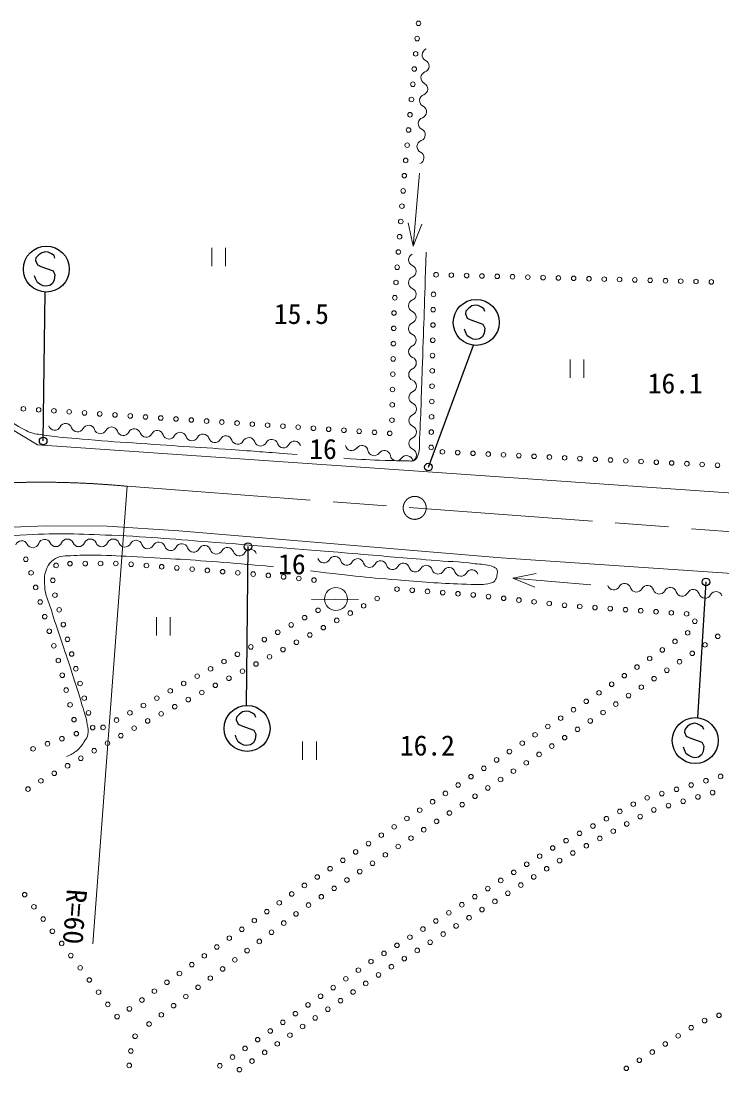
# Model space of a CAD drawing. Units: millimetres, scale not verified. Extents: x 40000 to 680000, y 20000 to 380000.
# Drawn here: x 336590 to 382410, y 259966 to 328642 of the extents above; entities that cross this region are included whole.
import ezdxf
from ezdxf.enums import TextEntityAlignment as Align

# ---------------------------------------------------------------- set-up
doc = ezdxf.new("R2010")
doc.units = ezdxf.units.MM
doc.header["$LTSCALE"] = 1000
doc.linetypes.add('CHAIN', pattern=[18.5, 12, -1.5, 3.5, -1.5])
for name, color, linetype, lineweight in [('M-BMK', 2, 'CHAIN', 13), ('M-STR-HTXT', 7, 'Continuous', 13), ('M-STR-STRC', 7, 'Continuous', 25), ('M-WORK', 1, 'Continuous', 13)]:
    doc.layers.add(name, color=color, linetype=linetype, lineweight=lineweight)
doc.styles.add('ＭＳ ゴシック', font='')
doc.styles.get('ＭＳ ゴシック').set_extended_font_data('MS Gothic')

msp = doc.modelspace()

# ---------------------------------------------------------------- linework, layer by layer
at = {"layer": 'M-BMK'}
msp.add_line((343522, 298241), (407915, 293402), dxfattribs=at)
msp.add_circle((362324, 296828), 750, dxfattribs=at)
msp.add_arc((337903, 238505), 60000, 84.6262, 111.36434, dxfattribs=at)
at = {"layer": 'M-STR-HTXT'}
msp.add_line((343522, 298241), (341275, 268334), dxfattribs=at)
at = {"layer": 'M-STR-STRC'}
for p, q in [((337750, 313365), (337557, 313157)), ((337947, 313504), (337750, 313365)), ((338196, 313555), (337947, 313504)), ((338370, 313530), (338196, 313555)), ((338586, 313421), (338370, 313530)), ((338751, 313310), (338586, 313421)), ((338802, 313142), (338751, 313310)), ((337557, 313157), (337534, 312987)), ((337534, 312987), (337662, 312713)), ((337662, 312713), (337888, 312603)), ((337888, 312603), (338687, 312321)), ((337537, 311825), (337479, 311990)), ((337663, 311558), (337537, 311825)), ((338687, 312321), (338807, 312062)), ((338807, 312062), (338763, 311720)), ((337818, 311448), (337663, 311558)), ((338037, 311335), (337818, 311448)), ((338218, 311310), (338037, 311335)), ((338469, 311353), (338218, 311310)), ((338656, 311497), (338469, 311353)), ((338763, 311720), (338656, 311497)), ((338038, 301200), (338164, 310930)), ((365852, 309882), (365659, 309674)), ((366048, 310021), (365852, 309882)), ((366297, 310072), (366048, 310021)), ((366471, 310047), (366297, 310072)), ((366687, 309938), (366471, 310047)), ((366852, 309827), (366687, 309938)), ((366904, 309659), (366852, 309827)), ((365659, 309674), (365635, 309504)), ((365635, 309504), (365763, 309230)), ((365763, 309230), (365990, 309120)), ((365990, 309120), (366788, 308838)), ((365638, 308342), (365580, 308507)), ((366788, 308838), (366908, 308579)), ((366908, 308579), (366864, 308237)), ((365764, 308075), (365638, 308342)), ((365919, 307965), (365764, 308075)), ((366139, 307852), (365919, 307965)), ((366319, 307827), (366139, 307852)), ((366570, 307870), (366319, 307827)), ((366758, 308014), (366570, 307870)), ((366864, 308237), (366758, 308014)), ((363223, 299495), (366158, 307456)), ((351427, 294302), (351313, 283912)), ((381363, 291989), (380810, 283114)), ((350685, 283143), (350661, 282973)), ((350661, 282973), (350789, 282699)), ((350877, 283351), (350685, 283143)), ((351074, 283490), (350877, 283351)), ((351323, 283540), (351074, 283490)), ((351497, 283516), (351323, 283540)), ((351713, 283407), (351497, 283516)), ((351878, 283295), (351713, 283407)), ((351929, 283128), (351878, 283295)), ((350789, 282699), (351016, 282589)), ((351016, 282589), (351814, 282306)), ((351814, 282306), (351934, 282047)), ((379973, 282351), (379949, 282181)), ((380166, 282559), (379973, 282351)), ((380363, 282699), (380166, 282559)), ((380612, 282749), (380363, 282699)), ((380785, 282724), (380612, 282749)), ((381002, 282616), (380785, 282724)), ((381167, 282504), (381002, 282616)), ((381218, 282337), (381167, 282504)), ((350664, 281810), (350606, 281975)), ((350790, 281544), (350664, 281810)), ((351890, 281706), (351783, 281483)), ((351934, 282047), (351890, 281706)), ((379949, 282181), (380078, 281907)), ((380078, 281907), (380304, 281797)), ((380304, 281797), (381103, 281515)), ((350945, 281434), (350790, 281544)), ((351164, 281321), (350945, 281434)), ((351345, 281296), (351164, 281321)), ((351596, 281339), (351345, 281296)), ((351783, 281483), (351596, 281339)), ((379953, 281019), (379894, 281184)), ((380079, 280752), (379953, 281019)), ((381178, 280915), (381072, 280691)), ((381103, 281515), (381223, 281256)), ((381223, 281256), (381178, 280915)), ((380234, 280642), (380079, 280752)), ((380453, 280529), (380234, 280642)), ((380633, 280504), (380453, 280529)), ((380885, 280547), (380633, 280504)), ((381072, 280691), (380885, 280547))]:
    msp.add_line(p, q, dxfattribs=at)
for centre, radius in [((338244, 312428), 1500), ((366345, 308945), 1500), ((338038, 301200), 250), ((363223, 299495), 250), ((351427, 294302), 250), ((381363, 291989), 250), ((351371, 282413), 1500), ((380659, 281622), 1500)]:
    msp.add_circle(centre, radius, dxfattribs=at)
at = {"layer": 'M-WORK'}
for p, q in [((362640, 318707), (362218, 313922)), ((362218, 313922), (361901, 315456)), ((362218, 313922), (362798, 315377)), ((349061, 313826), (349061, 312626)), ((349961, 312626), (349961, 313826)), ((372485, 306530), (372485, 305330)), ((373385, 305330), (373385, 306530)), ((368729, 292224), (370261, 292549)), ((373842, 291802), (368729, 292224)), ((368729, 292224), (370187, 291652)), ((357175, 290871), (355580, 290847)), ((357175, 290871), (358653, 290847)), ((345446, 289696), (345446, 288496)), ((346346, 288496), (346346, 289696)), ((354998, 281569), (354998, 280369)), ((355898, 280369), (355898, 281569))]:
    msp.add_line(p, q, dxfattribs=at)
for points in [[(337668, 300940), (332355, 304142), (326955, 326500)], [(337668, 300940), (363188, 299190), (389358, 297347), (402340, 296380), (410010, 295958), (413493, 296028), (416800, 296309), (421123, 296853), (428863, 298491), (452154, 304718), (467422, 308834), (474939, 310640), (479349, 311555), (482163, 312024), (484978, 312329), (487581, 312423), (490068, 312423), (492343, 312305), (495063, 312118), (497995, 311578), (501935, 310664), (558809, 296306)], [(295539, 283033), (317284, 291293), (320687, 292497), (325214, 293857), (328709, 294654), (331758, 295170), (335464, 295546), (338255, 295663), (342219, 295640), (346909, 295335), (367983, 293564), (388213, 292192)]]:
    msp.add_lwpolyline(points, dxfattribs=at)
for centre, radius in [((362575, 328492), 150), ((362482, 327496), 150), ((362388, 326500), 150), ((362295, 325505), 150), ((362202, 324509), 150), ((362108, 323513), 150), ((362015, 322518), 150), ((361922, 321522), 150), ((361828, 320527), 150), ((361735, 319531), 150), ((361646, 318535), 150), ((361568, 317538), 150), ((361490, 316541), 150), ((361413, 315544), 150), ((361335, 314547), 150), ((361257, 313550), 150), ((361180, 312553), 150), ((363719, 312060), 150), ((364719, 312034), 150), ((365718, 312008), 150), ((366718, 311982), 150), ((367718, 311956), 150), ((368717, 311930), 150), ((369717, 311904), 150), ((370717, 311878), 150), ((371716, 311852), 150), ((372716, 311826), 150), ((373716, 311800), 150), ((374715, 311774), 150), ((375715, 311748), 150), ((376715, 311723), 150), ((377714, 311697), 150), ((378714, 311671), 150), ((379714, 311645), 150), ((361102, 311556), 150), ((380713, 311619), 150), ((381713, 311593), 150), ((361025, 310559), 150), ((363550, 310779), 150), ((363534, 309779), 150), ((360971, 309561), 150), ((360952, 308561), 150), ((363519, 308779), 150), ((360933, 307561), 150), ((363504, 307780), 150), ((360914, 306561), 150), ((363489, 306780), 150), ((360895, 305562), 150), ((363473, 305780), 150), ((363458, 304780), 150), ((360875, 304562), 150), ((360856, 303562), 150), ((363443, 303780), 150), ((336746, 303302), 150), ((337743, 303235), 150), ((338741, 303169), 150), ((339739, 303102), 150), ((340737, 303035), 150), ((341735, 302968), 150), ((342732, 302902), 150), ((343730, 302835), 150), ((344728, 302768), 150), ((363428, 302780), 150), ((345726, 302701), 150), ((346723, 302634), 150), ((347721, 302568), 150), ((348719, 302501), 150), ((349717, 302434), 150), ((350714, 302367), 150), ((351712, 302301), 150), ((352710, 302234), 150), ((353708, 302167), 150), ((354706, 302100), 150), ((355703, 302033), 150), ((360837, 302562), 150), ((356701, 301967), 150), ((357699, 301900), 150), ((358697, 301833), 150), ((359694, 301766), 150), ((360692, 301700), 150), ((363412, 301780), 150), ((363397, 300780), 150), ((364136, 300488), 150), ((365135, 300439), 150), ((366134, 300391), 150), ((367133, 300342), 150), ((368131, 300294), 150), ((369130, 300245), 150), ((370129, 300196), 150), ((371128, 300148), 150), ((372127, 300099), 150), ((373125, 300051), 150), ((374124, 300002), 150), ((375123, 299954), 150), ((376122, 299905), 150), ((377121, 299856), 150), ((378120, 299808), 150), ((379118, 299759), 150), ((380117, 299711), 150), ((381116, 299662), 150), ((382115, 299613), 150), ((336906, 293468), 150), ((339790, 293184), 150), ((340790, 293188), 150), ((341790, 293192), 150), ((342790, 293195), 150), ((343788, 293145), 150), ((337248, 292585), 150), ((338882, 293068), 150), ((344785, 293064), 150), ((345782, 292983), 150), ((346778, 292903), 150), ((347775, 292822), 150), ((348772, 292742), 150), ((349769, 292661), 150), ((350765, 292580), 150), ((351762, 292500), 150), ((352759, 292416), 150), ((338668, 292091), 150), ((353753, 292315), 150), ((354748, 292213), 150), ((355743, 292112), 150), ((337546, 291630), 150), ((338807, 291125), 150), ((357175, 290871), 750), ((361167, 291519), 150), ((362164, 291443), 150), ((363161, 291367), 150), ((364158, 291292), 150), ((365155, 291216), 150), ((366153, 291140), 150), ((337843, 290675), 150), ((358988, 290429), 150), ((359867, 290906), 150), ((367147, 291031), 150), ((368140, 290918), 150), ((369134, 290805), 150), ((370127, 290691), 150), ((371121, 290578), 150), ((372114, 290465), 150), ((373111, 290382), 150), ((338141, 289721), 150), ((339081, 290163), 150), ((356006, 290135), 150), ((358109, 289953), 150), ((374108, 290313), 150), ((375106, 290245), 150), ((376104, 290176), 150), ((377101, 290108), 150), ((378099, 290040), 150), ((379097, 289971), 150), ((380094, 289903), 150), ((339355, 289201), 150), ((354249, 289178), 150), ((355128, 289656), 150), ((356351, 288999), 150), ((357230, 289476), 150), ((380637, 289421), 150), ((338439, 288766), 150), ((353371, 288699), 150), ((355471, 288523), 150), ((380167, 288664), 150), ((382134, 288432), 150), ((338736, 287811), 150), ((339629, 288239), 150), ((351615, 287743), 150), ((352493, 288221), 150), ((354592, 288046), 150), ((379339, 288104), 150), ((381301, 287879), 150), ((339903, 287278), 150), ((350737, 287264), 150), ((352834, 287093), 150), ((353713, 287570), 150), ((377682, 286984), 150), ((378510, 287544), 150), ((380468, 287325), 150), ((339031, 286856), 150), ((340177, 286316), 150), ((348980, 286308), 150), ((349858, 286786), 150), ((351950, 286625), 150), ((376853, 286424), 150), ((379635, 286772), 150), ((339286, 285889), 150), ((348102, 285829), 150), ((350180, 285695), 150), ((351065, 286160), 150), ((376025, 285864), 150), ((377969, 285666), 150), ((378802, 286219), 150), ((339542, 284922), 150), ((340451, 285354), 150), ((346346, 284873), 150), ((347224, 285351), 150), ((349294, 285231), 150), ((375196, 285304), 150), ((377136, 285113), 150), ((340725, 284392), 150), ((345468, 284394), 150), ((347523, 284301), 150), ((348409, 284766), 150), ((373539, 284184), 150), ((374368, 284744), 150), ((376302, 284560), 150), ((339798, 283955), 150), ((344589, 283916), 150), ((346638, 283836), 150), ((372703, 283636), 150), ((375469, 284007), 150), ((340054, 282989), 150), ((340999, 283431), 150), ((342833, 282959), 150), ((343711, 283438), 150), ((344867, 282906), 150), ((345753, 283371), 150), ((371866, 283089), 150), ((373801, 282905), 150), ((374636, 283454), 150), ((341272, 282469), 150), ((341955, 282481), 150), ((343985, 282436), 150), ((371028, 282543), 150), ((372963, 282358), 150), ((339266, 281744), 150), ((340209, 282075), 150), ((342244, 281451), 150), ((343114, 281944), 150), ((369353, 281450), 150), ((370191, 281996), 150), ((372126, 281811), 150), ((337378, 281082), 150), ((338322, 281413), 150), ((341374, 280959), 150), ((368516, 280903), 150), ((371289, 281264), 150), ((340503, 280467), 150), ((367678, 280356), 150), ((369615, 280170), 150), ((370452, 280717), 150), ((338762, 279482), 150), ((339633, 279975), 150), ((366841, 279810), 150), ((368777, 279623), 150), ((337892, 278990), 150), ((365166, 278717), 150), ((366004, 279263), 150), ((367940, 279076), 150), ((380398, 278719), 150), ((381358, 278999), 150), ((382318, 279279), 150), ((337050, 278453), 150), ((364329, 278170), 150), ((367103, 278529), 150), ((378478, 278158), 150), ((379438, 278438), 150), ((381794, 278222), 150), ((363491, 277624), 150), ((365429, 277435), 150), ((366266, 277982), 150), ((376612, 277468), 150), ((377518, 277878), 150), ((378916, 277374), 150), ((379875, 277657), 150), ((380835, 277939), 150), ((362654, 277077), 150), ((364591, 276889), 150), ((375733, 276991), 150), ((377062, 276653), 150), ((377957, 277092), 150), ((360979, 275984), 150), ((361816, 276531), 150), ((363754, 276342), 150), ((373975, 276037), 150), ((374854, 276514), 150), ((376182, 276177), 150), ((360141, 275438), 150), ((362080, 275248), 150), ((362917, 275795), 150), ((373096, 275560), 150), ((375303, 275702), 150), ((359304, 274891), 150), ((361243, 274701), 150), ((371341, 274601), 150), ((372217, 275083), 150), ((373543, 274751), 150), ((374423, 275227), 150), ((358467, 274345), 150), ((360406, 274154), 150), ((370493, 274071), 150), ((372663, 274276), 150), ((356792, 273252), 150), ((357629, 273798), 150), ((359568, 273607), 150), ((369645, 273541), 150), ((370950, 273245), 150), ((371796, 273779), 150), ((355954, 272705), 150), ((357894, 272513), 150), ((358731, 273060), 150), ((368797, 273011), 150), ((370105, 272712), 150), ((355117, 272159), 150), ((357057, 271966), 150), ((367101, 271952), 150), ((367949, 272482), 150), ((369259, 272178), 150), ((336828, 271553), 150), ((354288, 271599), 150), ((356220, 271419), 150), ((366253, 271422), 150), ((368413, 271645), 150), ((337432, 270757), 150), ((352656, 270443), 150), ((353472, 271021), 150), ((355382, 270872), 150), ((365404, 270892), 150), ((366721, 270578), 150), ((367567, 271111), 150), ((338037, 269960), 150), ((351840, 269866), 150), ((354566, 270295), 150), ((363708, 269833), 150), ((364556, 270363), 150), ((365876, 270044), 150), ((338641, 269163), 150), ((351023, 269288), 150), ((352966, 269096), 150), ((353766, 269696), 150), ((362860, 269303), 150), ((365030, 269510), 150), ((350207, 268710), 150), ((352166, 268496), 150), ((362012, 268773), 150), ((363338, 268443), 150), ((364184, 268977), 150), ((339246, 268366), 150), ((349391, 268133), 150), ((351365, 267897), 150), ((360316, 267714), 150), ((361164, 268243), 150), ((362493, 267910), 150), ((339850, 267570), 150), ((348574, 267555), 150), ((350565, 267297), 150), ((359467, 267184), 150), ((361647, 267376), 150), ((340454, 266773), 150), ((346942, 266400), 150), ((347758, 266978), 150), ((349765, 266698), 150), ((358643, 266618), 150), ((360801, 266843), 150), ((341059, 265976), 150), ((346126, 265822), 150), ((348964, 266098), 150), ((357820, 266050), 150), ((359123, 265755), 150), ((359955, 266309), 150), ((341663, 265180), 150), ((345309, 265245), 150), ((348164, 265498), 150), ((356997, 265482), 150), ((358297, 265191), 150), ((342268, 264383), 150), ((344493, 264667), 150), ((346563, 264299), 150), ((347364, 264899), 150), ((355350, 264347), 150), ((356173, 264915), 150), ((357471, 264628), 150), ((342872, 263586), 150), ((343677, 264089), 150), ((345763, 263700), 150), ((354527, 263779), 150), ((356645, 264064), 150), ((382213, 263669), 150), ((344963, 263100), 150), ((353704, 263211), 150), ((354994, 262936), 150), ((355820, 263500), 150), ((381274, 263324), 150), ((344045, 262299), 150), ((352881, 262643), 150), ((354168, 262372), 150), ((379547, 262329), 150), ((380393, 262861), 150), ((351234, 261508), 150), ((352058, 262076), 150), ((353342, 261808), 150), ((378700, 261797), 150), ((343772, 261336), 150), ((350411, 260940), 150), ((352516, 261244), 150), ((377853, 261265), 150), ((343666, 260396), 150), ((349588, 260372), 150), ((351690, 260680), 150), ((376159, 260202), 150), ((377006, 260733), 150), ((350864, 260116), 150)]:
    msp.add_circle(centre, radius, dxfattribs=at)
for centre, start, end in [((363213, 326433), 109.42528, 244.18555), ((362860, 325702), 289.42528, 64.18555), ((363130, 324936), 109.42528, 244.18555), ((362776, 324204), 289.42528, 64.18555), ((363046, 323438), 109.42528, 244.18555), ((362692, 322706), 289.42528, 64.18555), ((362963, 321940), 109.42528, 244.18555), ((362609, 321209), 289.42528, 64.18555), ((362879, 320443), 109.42528, 244.18555), ((362525, 319711), 289.42528, 64.18555), ((362321, 313038), 112.7518, 247.51207), ((362010, 312287), 292.7518, 67.51207), ((362324, 311538), 112.7518, 247.51207), ((362013, 310787), 292.7518, 67.51207), ((362328, 310038), 112.7518, 247.51207), ((362017, 309287), 292.7518, 67.51207), ((362331, 308538), 112.7518, 247.51207), ((362020, 307787), 292.7518, 67.51207), ((362335, 307038), 112.7518, 247.51207), ((362024, 306287), 292.7518, 67.51207), ((362338, 305538), 112.7518, 247.51207), ((362027, 304787), 292.7518, 67.51207), ((362341, 304038), 112.7518, 247.51207), ((362031, 303287), 292.7518, 67.51207), ((362345, 302538), 112.7518, 247.51207), ((338789, 302309), 198.2125, 332.97277), ((339513, 301940), 18.2125, 152.97277), ((341009, 301824), 18.2125, 152.97277), ((340285, 302194), 198.2125, 332.97277), ((341780, 302078), 198.2125, 332.97277), ((342504, 301709), 18.2125, 152.97277), ((343276, 301963), 198.2125, 332.97277), ((344000, 301594), 18.2125, 152.97277), ((344772, 301848), 198.2125, 332.97277), ((345495, 301479), 18.2125, 152.97277), ((346267, 301733), 198.2125, 332.97277), ((346991, 301363), 18.2125, 152.97277), ((347763, 301617), 198.2125, 332.97277), ((348486, 301248), 18.2125, 152.97277), ((349982, 301133), 18.2125, 152.97277), ((362034, 301787), 292.7518, 67.51207), ((349258, 301502), 198.2125, 332.97277), ((350754, 301387), 198.2125, 332.97277), ((351478, 301017), 18.2125, 152.97277), ((352249, 301271), 198.2125, 332.97277), ((352973, 300902), 18.2125, 152.97277), ((353745, 301156), 198.2125, 332.97277), ((354469, 300787), 18.2125, 152.97277), ((358206, 300976), 189.85809, 324.61836), ((358869, 300505), 9.85809, 144.61836), ((362348, 301038), 112.7518, 247.51207), ((359669, 300644), 189.85809, 324.61836), ((360332, 300174), 9.85809, 144.61836), ((361132, 300313), 189.85809, 324.61836), ((361794, 299843), 9.85809, 144.61836), ((362038, 300287), 292.7518, 67.51207), ((336631, 294272), 26.18788, 160.94815), ((338129, 294366), 26.18788, 160.94815), ((339618, 294388), 22.58445, 157.34472), ((341118, 294387), 22.58445, 157.34472), ((342618, 294386), 22.58445, 157.34472), ((344104, 294303), 18.39228, 153.15255), ((337361, 294631), 206.18788, 340.94815), ((338868, 294701), 202.58445, 337.34472), ((340368, 294700), 202.58445, 337.34472), ((341868, 294699), 202.58445, 337.34472), ((343379, 294670), 198.39228, 333.15255), ((344875, 294560), 198.39228, 333.15255), ((345599, 294193), 18.39228, 153.15255), ((346370, 294449), 198.39228, 333.15255), ((347095, 294082), 18.39228, 153.15255), ((347867, 294336), 197.9517, 332.71197), ((348589, 293963), 17.9517, 152.71197), ((349362, 294214), 197.9517, 332.71197), ((350084, 293841), 17.9517, 152.71197), ((350857, 294091), 197.9517, 332.71197), ((351579, 293719), 17.9517, 152.71197), ((356389, 293635), 197.05716, 331.81743), ((357105, 293252), 17.05716, 151.81743), ((357881, 293490), 197.05716, 331.81743), ((358598, 293106), 17.05716, 151.81743), ((360091, 292961), 17.05716, 151.81743), ((359374, 293344), 197.05716, 331.81743), ((360867, 293199), 197.05716, 331.81743), ((361584, 292815), 17.05716, 151.81743), ((362360, 293054), 197.05716, 331.81743), ((363076, 292670), 17.05716, 151.81743), ((363853, 292908), 197.05716, 331.81743), ((364569, 292525), 17.05716, 151.81743), ((365346, 292763), 197.05716, 331.81743), ((366062, 292379), 17.05716, 151.81743), ((376046, 291489), 17.49951, 152.25978), ((375327, 291867), 197.49951, 332.25978), ((376821, 291733), 197.49951, 332.25978), ((377540, 291355), 17.49951, 152.25978), ((378315, 291599), 197.49951, 332.25978), ((379034, 291221), 17.49951, 152.25978), ((379809, 291465), 197.49951, 332.25978), ((380528, 291087), 17.49951, 152.25978), ((381303, 291331), 197.49951, 332.25978), ((382022, 290953), 17.49951, 152.25978)]:
    msp.add_arc(centre, 406, start, end, dxfattribs=at)
for points, knots in [([(357690, 300067), (358999, 299990), (359341, 299963), (360400, 299932), (360966, 299915), (361283, 299903), (361849, 299900), (362004, 299900), (362098, 299864), (362245, 299911), (362339, 299941), (362384, 299988), (362443, 300067), (362542, 300199), (362546, 300304), (362589, 300463), (362680, 300794), (362624, 300997), (362641, 301339), (362742, 303268), (362759, 304350), (362829, 306280), (362933, 309111), (362960, 309999), (363075, 313527)], [0, 0, 0, 0, 1, 1, 1, 2, 2, 2, 3, 3, 3, 4, 4, 4, 5, 5, 5, 6, 6, 6, 7, 7, 7, 8, 8, 8, 8]), ([(332380, 305967), (332503, 305856), (332544, 305805), (332630, 305686), (332792, 305462), (332772, 305278), (332891, 305029), (333031, 304738), (333101, 304560), (333318, 304320), (333532, 304085), (333681, 303981), (333933, 303789), (334463, 303385), (334789, 303199), (335351, 302840), (335923, 302475), (336230, 302246), (336831, 301933), (336986, 301853), (337071, 301797), (337238, 301746), (337617, 301629), (337846, 301627), (338239, 301568), (339299, 301410), (339902, 301387), (340970, 301287), (342299, 301162), (343047, 301130), (344378, 301037), (346902, 300859), (348318, 300781), (350841, 300599), (352324, 300492), (352790, 300458), (354636, 300317)], [0, 0, 0, 0, 1, 1, 1, 2, 2, 2, 3, 3, 3, 4, 4, 4, 5, 5, 5, 6, 6, 6, 7, 7, 7, 8, 8, 8, 9, 9, 9, 10, 10, 10, 11, 11, 11, 12, 12, 12, 12]), ([(355514, 292709), (358454, 292369), (359238, 292265), (361635, 292086), (363347, 291958), (364305, 291865), (366021, 291828), (366507, 291817), (366791, 291785), (367264, 291898), (367392, 291929), (367473, 291963), (367556, 292065), (367644, 292172), (367682, 292251), (367702, 292388), (367729, 292570), (367787, 292723), (367660, 292857), (367569, 292954), (367484, 292970), (367358, 293014), (366949, 293155), (366692, 293125), (366264, 293180), (365150, 293325), (364516, 293316), (363397, 293410), (361528, 293566), (360481, 293661), (358612, 293816), (354983, 294117), (352951, 294297), (349319, 294567), (346663, 294764), (345178, 294931), (342517, 295036), (340345, 295121), (339121, 295197), (336951, 295067), (334603, 294927), (333289, 294781), (330962, 294442), (329465, 294223), (328630, 294068), (327147, 293769), (324800, 293296), (324019, 293050), (321205, 292268)], [0, 0, 0, 0, 1, 1, 1, 2, 2, 2, 3, 3, 3, 4, 4, 4, 5, 5, 5, 6, 6, 6, 7, 7, 7, 8, 8, 8, 9, 9, 9, 10, 10, 10, 11, 11, 11, 12, 12, 12, 13, 13, 13, 14, 14, 14, 15, 15, 15, 16, 16, 16, 16]), ([(339565, 280585), (339884, 280723), (340016, 280781), (340253, 280982), (340495, 281188), (340595, 281347), (340763, 281617), (340855, 281764), (340927, 281844), (340961, 282013), (341013, 282265), (340953, 282415), (340920, 282670), (340856, 283163), (340732, 283422), (340597, 283900), (340276, 285030), (340051, 285650), (339690, 286767), (339263, 288085), (338973, 288807), (338574, 290134), (338388, 290753), (338158, 291083), (338137, 291729), (338123, 292133), (338088, 292382), (338230, 292761), (338322, 293004), (338392, 293149), (338585, 293324), (338772, 293494), (338902, 293583), (339148, 293647), (339401, 293713), (339554, 293687), (339815, 293699), (340449, 293729), (340806, 293754), (341441, 293741), (342517, 293718), (343119, 293683), (344193, 293626), (346397, 293509), (347632, 293437), (349832, 293261), (351103, 293160), (351511, 293127), (353085, 292980)], [0, 0, 0, 0, 1, 1, 1, 2, 2, 2, 3, 3, 3, 4, 4, 4, 5, 5, 5, 6, 6, 6, 7, 7, 7, 8, 8, 8, 9, 9, 9, 10, 10, 10, 11, 11, 11, 12, 12, 12, 13, 13, 13, 14, 14, 14, 15, 15, 15, 16, 16, 16, 16])]:
    msp.add_open_spline(points, degree=3, knots=knots, dxfattribs=at)

# ---------------------------------------------------------------- texts
at = {"layer": 'M-STR-HTXT', "style": 'ＭＳ ゴシック'}
msp.add_text('R=60', height=1320, rotation=265.703, dxfattribs=at).set_placement((340120, 270111), align=Align.MIDDLE_CENTER)
at = {"layer": 'M-WORK', "style": 'ＭＳ ゴシック'}
for s, p in [('15.5', (354921, 309504)), ('16.1', (379354, 304966)), ('16', (356335, 300676)), ('16', (354297, 293151)), ('16.2', (363151, 281304))]:
    msp.add_text(s, height=1320, dxfattribs=at).set_placement(p, align=Align.MIDDLE_CENTER)

doc.saveas('drawing.dxf')
